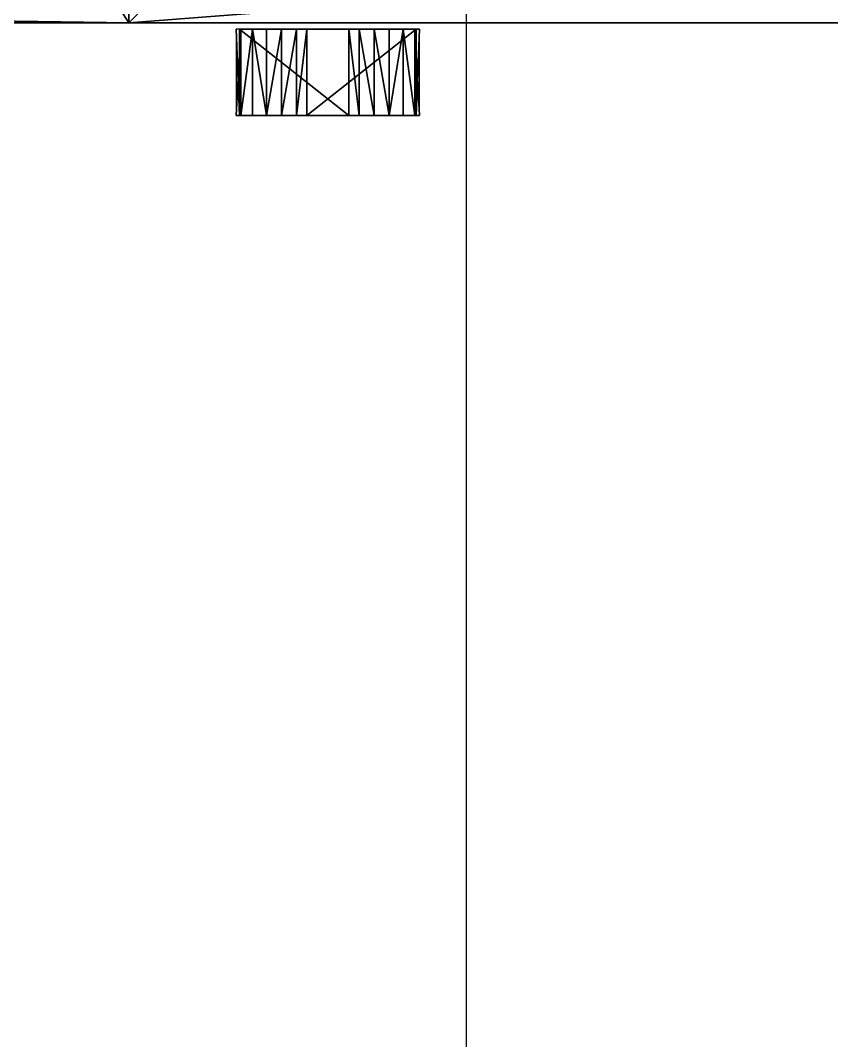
# Model space of a CAD drawing. Units: millimetres at full size, sheet at 1:50. Extents: x -9750 to 9750, y -6680 to 6675.
# Drawn here: x 2.4 to 59.4, y 1963.4 to 2035.1 of the extents above; entities that cross this region are included whole.
import ezdxf

# ---------------------------------------------------------------- set-up
doc = ezdxf.new("R2010")
doc.units = ezdxf.units.MM
doc.header["$LTSCALE"] = 50
doc.layers.add('0-9_部品実装', color=7, linetype='Continuous')
doc.layers.add('0-A_汎用オブジェクト（実装）', color=4, linetype='Continuous')

msp = doc.modelspace()

# ---------------------------------------------------------------- wipeouts: each hides what was drawn before it
msp.add_wipeout([(-3365.77, 3792.05), (-3365.77, -1764.95), (296.23, -1764.95), (296.23, -1764.95)])

# ---------------------------------------------------------------- next in the draw order: wipeouts: each hides what was drawn before it
msp.add_wipeout([(-3365.77, 3792.05), (296.23, -1764.95), (296.23, 3792.05), (296.23, 3792.05)])

# ---------------------------------------------------------------- next in the draw order: wipeouts: each hides what was drawn before it
msp.add_wipeout([(-289.6, 1962.83), (296.23, 1962.83), (296.23, 1963.43), (296.23, 1963.43)])

# ---------------------------------------------------------------- next in the draw order: wipeouts: each hides what was drawn before it
msp.add_wipeout([(-289.6, 1962.83), (296.23, 1963.43), (-285.56, 1963.43), (-285.56, 1963.43)])

# ---------------------------------------------------------------- next in the draw order: wipeouts: each hides what was drawn before it
msp.add_wipeout([(-285.56, 1963.43), (296.23, 1963.43), (296.23, 1992.95), (296.23, 1992.95)])

# ---------------------------------------------------------------- next in the draw order: wipeouts: each hides what was drawn before it
msp.add_wipeout([(-285.56, 1963.43), (296.23, 1992.95), (-285.56, 1992.95), (-285.56, 1992.95)])

# ---------------------------------------------------------------- next in the draw order: wipeouts: each hides what was drawn before it
msp.add_wipeout([(-285.56, 1992.95), (296.23, 1992.95), (296.23, 1993.56), (296.23, 1993.56)])

# ---------------------------------------------------------------- next in the draw order: wipeouts: each hides what was drawn before it
msp.add_wipeout([(-285.56, 1992.95), (296.23, 1993.56), (-289.6, 1993.56), (-289.6, 1993.56)])

# ---------------------------------------------------------------- next in the draw order: wipeouts: each hides what was drawn before it
msp.add_wipeout([(-289.6, 1993.56), (296.23, 1993.56), (296.23, 1994.83), (296.23, 1994.83)])

# ---------------------------------------------------------------- next in the draw order: wipeouts: each hides what was drawn before it
msp.add_wipeout([(-289.6, 1993.56), (296.23, 1994.83), (-291.9, 1994.83), (-291.9, 1994.83)])

# ---------------------------------------------------------------- next in the draw order: wipeouts: each hides what was drawn before it
msp.add_wipeout([(-291.9, 1994.83), (296.23, 1994.83), (296.23, 2039.03), (296.23, 2039.03)])

# ---------------------------------------------------------------- next in the draw order: wipeouts: each hides what was drawn before it
msp.add_wipeout([(-291.9, 1994.83), (296.23, 2039.03), (-301.16, 2039.03), (-301.16, 2039.03)])

# ---------------------------------------------------------------- next in the draw order: wipeouts: each hides what was drawn before it
msp.add_wipeout([(283.73, 2707.35), (-16.27, 2707.35), (-16.27, 907.35), (-16.27, 907.35)])

# ---------------------------------------------------------------- next in the draw order: wipeouts: each hides what was drawn before it
msp.add_wipeout([(283.73, 2707.35), (-16.27, 907.35), (283.73, 907.35), (283.73, 907.35)])

# ---------------------------------------------------------------- next in the draw order: linework, layer by layer
at = {"layer": '0-9_部品実装', "color": 4}
msp.add_lwpolyline([(63.73, 2674.35), (63.73, 1827.35), (33.73, 1827.35), (33.73, 2674.35)], dxfattribs=at)
at = {"layer": '0-A_汎用オブジェクト（実装）'}
for p, q in [((9.99, 2259.6), (9.99, 2034.95)), ((9.99, 2259.6), (9.99, 2034.95)), ((9.99, 2034.95), (9.99, 2259.6)), ((9.99, 2259.6), (9.99, 2034.95)), ((119, 2034.95), (9.99, 2034.95)), ((111.05, 2034.95), (9.99, 2034.95)), ((17.88, 2034.49), (17.54, 2034.49)), ((17.77, 2034.49), (19.67, 2034.49)), ((17.77, 2034.49), (30.21, 2034.49)), ((30.21, 2034.49), (17.77, 2034.49)), ((26.2, 2034.49), (17.77, 2034.49)), ((28.31, 2034.49), (17.77, 2034.49)), ((17.88, 2034.49), (19.67, 2034.49)), ((19.67, 2034.49), (21.78, 2034.49)), ((19.67, 2034.49), (30.21, 2034.49)), ((21.78, 2034.49), (30.21, 2034.49)), ((30.1, 2034.49), (28.31, 2034.49)), ((30.21, 2034.49), (28.31, 2034.49)), ((30.1, 2034.49), (30.44, 2034.49)), ((20.74, 2028.43), (18.7, 2028.43)), ((22.51, 2028.43), (18.7, 2028.43)), ((25.47, 2028.43), (18.7, 2028.43)), ((22.51, 2028.43), (20.74, 2028.43)), ((30.44, 2028.43), (22.51, 2028.43)), ((22.51, 2028.43), (29.28, 2028.43)), ((22.51, 2028.43), (30.44, 2028.43)), ((25.47, 2028.43), (29.28, 2028.43)), ((29.28, 2028.43), (30.44, 2028.43))]:
    msp.add_line(p, q, dxfattribs=at)
for points in [[(-134.03, 2259.6), (-162.57, 2037.49), (9.99, 2034.95)], [(-134.03, 2259.6), (9.99, 2034.95), (9.99, 2259.6)], [(-134.03, 2034.95), (9.99, 2034.95), (9.99, 2259.6)], [(119, 2034.95), (9.99, 2259.6), (9.99, 2034.95)], [(9.99, 2259.6), (9.99, 2034.95), (17.72, 2042.82)], [(9.99, 2034.95), (111.05, 2034.95), (111.7, 2042.82)], [(9.99, 2034.95), (111.7, 2042.82), (17.72, 2042.82)], [(9.99, 2034.95), (-162.57, 2037.49), (-134.03, 2034.95)], [(17.77, 2028.43), (17.54, 2034.49), (17.54, 2028.43)], [(17.77, 2028.43), (17.77, 2034.49), (17.54, 2034.49)], [(17.77, 2034.49), (17.77, 2028.43), (25.47, 2028.43), (17.77, 2034.49), (25.47, 2028.43), (25.47, 2034.49)], [(17.88, 2028.43), (18.7, 2034.49), (17.88, 2034.49)], [(17.88, 2028.43), (18.7, 2028.43), (18.7, 2034.49)], [(19.67, 2028.43), (18.7, 2034.49), (18.7, 2028.43)], [(19.67, 2028.43), (19.67, 2034.49), (18.7, 2034.49)], [(20.74, 2034.49), (19.67, 2028.43), (20.74, 2028.43)], [(20.74, 2034.49), (19.67, 2034.49), (19.67, 2028.43)], [(21.78, 2034.49), (20.74, 2034.49), (20.74, 2028.43), (21.78, 2034.49), (20.74, 2028.43), (21.78, 2028.43)], [(22.51, 2034.49), (21.78, 2028.43), (22.51, 2028.43)], [(22.51, 2034.49), (21.78, 2034.49), (21.78, 2028.43)], [(22.51, 2028.43), (30.21, 2034.49), (22.51, 2034.49)], [(22.51, 2028.43), (30.21, 2028.43), (30.21, 2034.49)], [(25.47, 2034.49), (25.47, 2028.43), (26.2, 2028.43), (25.47, 2034.49), (26.2, 2028.43), (26.2, 2034.49)], [(26.2, 2034.49), (27.24, 2028.43), (27.24, 2034.49)], [(27.24, 2034.49), (27.24, 2028.43), (28.31, 2028.43)], [(27.24, 2034.49), (28.31, 2028.43), (28.31, 2034.49)], [(29.28, 2034.49), (28.31, 2028.43), (29.28, 2028.43)], [(29.28, 2034.49), (28.31, 2034.49), (28.31, 2028.43)], [(30.1, 2028.43), (30.1, 2034.49), (29.28, 2034.49)], [(30.1, 2028.43), (29.28, 2034.49), (29.28, 2028.43)], [(30.44, 2028.43), (30.1, 2034.49), (30.1, 2028.43), (30.44, 2028.43), (30.44, 2034.49), (30.1, 2034.49)], [(30.21, 2028.43), (30.44, 2028.43), (30.44, 2034.49), (30.21, 2028.43), (30.44, 2034.49), (30.21, 2034.49)]]:
    msp.add_lwpolyline(points, close=True, dxfattribs=at)
for points in [[(9.99, 2034.95), (-134.03, 2034.95), (9.99, 2034.95)], [(9.99, 2034.95), (119, 2034.95), (9.99, 2034.95)], [(18.7, 2028.43), (17.54, 2028.43), (17.88, 2034.49), (17.54, 2034.49), (17.54, 2028.43), (17.88, 2028.43), (17.88, 2034.49), (17.54, 2028.43)], [(28.31, 2034.49), (26.2, 2034.49), (26.2, 2028.43), (27.24, 2028.43), (26.2, 2034.49)], [(25.47, 2028.43), (17.54, 2028.43), (25.47, 2028.43)], [(25.47, 2028.43), (27.24, 2028.43), (29.28, 2028.43)]]:
    msp.add_lwpolyline(points, dxfattribs=at)

doc.saveas('drawing.dxf')
